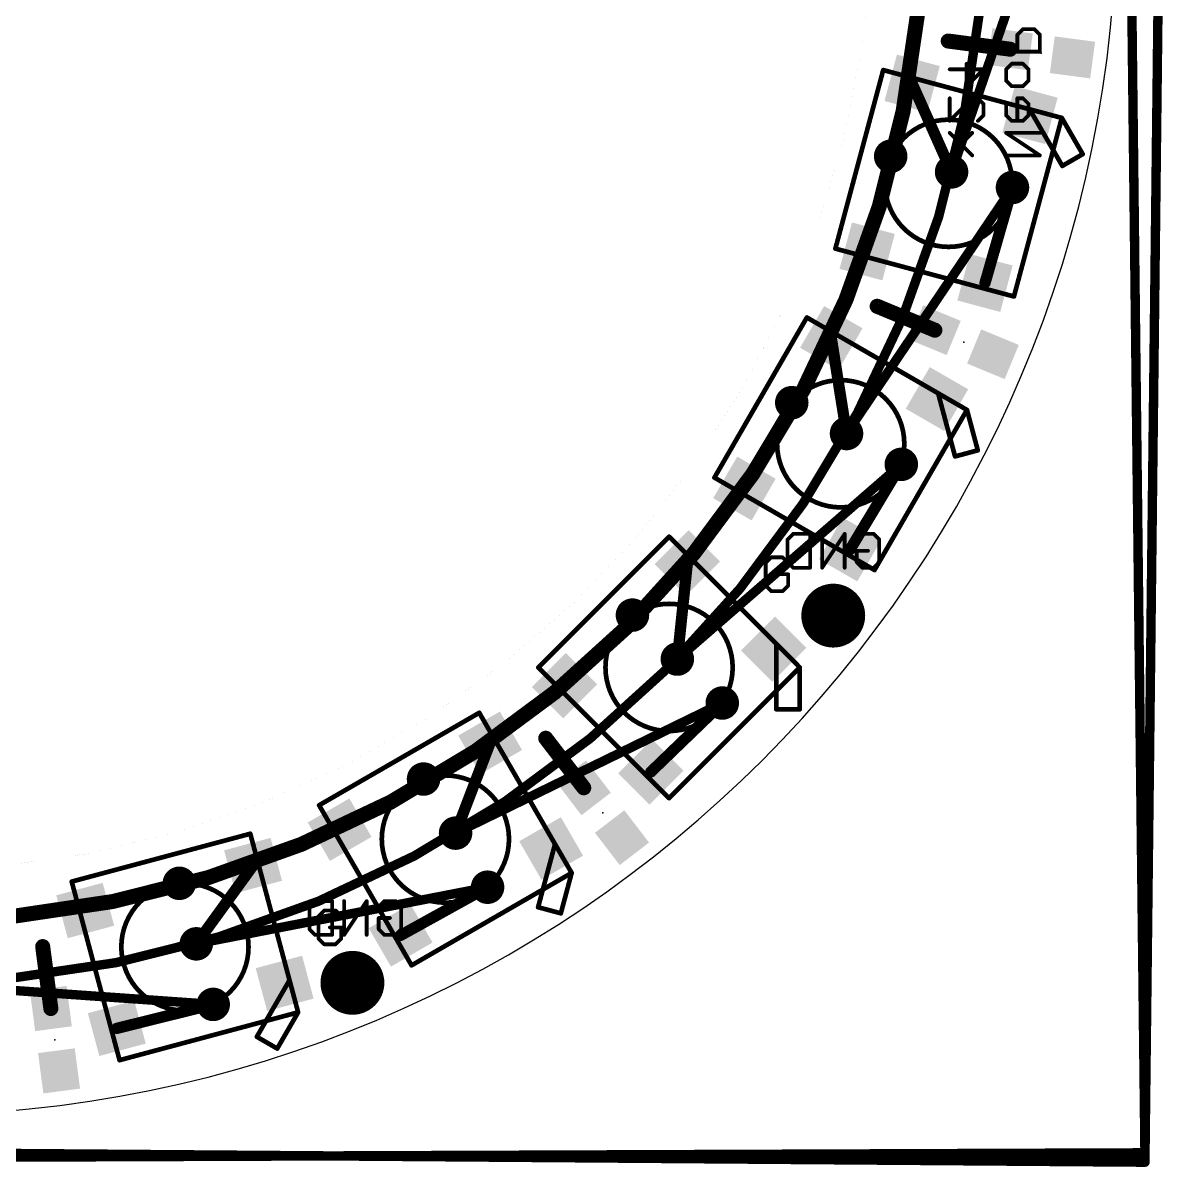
# Model space of a CAD drawing. Extents: x -33.4 to 34.4, y -34.2 to 33.7.
# Drawn here: x 3.18 to 34.42, y -34.16 to -3.23 of the extents above; entities that cross this region are included whole.
import ezdxf

# ---------------------------------------------------------------- set-up
doc = ezdxf.new("R2010")
doc.units = 0
for name, color, linetype in [('1', 22, 'CONTINUOUS'), ('16', 175, 'CONTINUOUS'), ('17', 82, 'CONTINUOUS'), ('18', 82, 'CONTINUOUS'), ('20', 7, 'CONTINUOUS'), ('21', 2, 'CONTINUOUS'), ('22', 6, 'CONTINUOUS'), ('23', 7, 'CONTINUOUS')]:
    doc.layers.add(name, color=color, linetype=linetype)

# ---------------------------------------------------------------- blocks, each defined once
blk = doc.blocks.new('RECT')
blk.add_solid([(-0.5, -0.5), (0.5, -0.5), (-0.5, 0.5), (0.5, 0.5)])
blk = doc.blocks.new('ROUNDP')
at = {"const_width": 0.5}
blk.add_lwpolyline([(0, -0.25, 1), (0, 0.25, 1), (0, -0.25)], format="xyb", dxfattribs=at)
blk = doc.blocks.new('ROUNDV')
at = {"const_width": 0.5}
blk.add_lwpolyline([(0, -0.25, 1), (0, 0.25, 1), (0, -0.25)], format="xyb", dxfattribs=at)

msp = doc.modelspace()

# ---------------------------------------------------------------- linework, layer by layer
at = {"layer": '1'}
for points, const_width in [([(33.528, -34.036), (32.766, 32.766)], 0.254), ([(28.2047, -3.7132), (28.9601, -3.8128)], 0.4064), ([(28.9601, -3.8128), (29.8801, -3.9337)], 0.4064), ([(27.229, -4.8631), (28.2956, -7.252)], 0.3048), ([(29.2001, -10.257), (29.9423, -7.6738)], 0.3048), ([(26.2827, -10.8867), (26.9865, -11.1783)], 0.4064), ([(26.9865, -11.1783), (27.8438, -11.5332)], 0.4064), ([(25.0427, -11.7448), (25.4544, -14.3281)], 0.3048), ([(25.5506, -17.4652), (26.9359, -15.162)], 0.3048), ([(21.1495, -17.8261), (20.8785, -20.428)], 0.3048), ([(20.1595, -23.4829), (22.0937, -21.6169)], 0.3048), ([(17.318, -22.5694), (17.782, -23.1739)], 0.4064), ([(15.8152, -22.6927), (14.8801, -25.1358)], 0.3048), ([(17.782, -23.1739), (18.3469, -23.9101)], 0.4064), ([(7.8674, -28.1305), (9.4029, -26.0126)], 0.3048), ([(13.3948, -27.9006), (15.746, -26.5986)], 0.3048), ([(3.7132, -28.2047), (3.8128, -28.9601)], 0.4064), ([(3.8128, -28.9601), (3.9337, -29.8801)], 0.4064), ([(5.7172, -30.4166), (8.3254, -29.7678)], 0.3048), ([(-32.258, -33.528), (33.528, -34.036)], 0.254)]:
    msp.add_lwpolyline(points, dxfattribs=dict(at, const_width=const_width))
for points, const_width in [([(0, -29.2, 0.4142), (29.2, 0)], 0.254), ([(28.2179, -3.6125, 1), (28.1914, -3.814)], 0.2032), ([(28.9733, -3.7121, 1), (28.9468, -3.9135)], 0.2032), ([(28.9468, -3.9135, 1), (28.9733, -3.7121)], 0.2032), ([(29.8669, -4.0345, 1), (29.8933, -3.833)], 0.2032), ([(27.2986, -4.832, 1), (27.1594, -4.8941)], 0.1524), ([(28.226, -7.283, 1), (28.3652, -7.2209)], 0.1524), ([(30.0155, -7.6949, 1), (29.869, -7.6528)], 0.1524), ([(29.1269, -10.236, 1), (29.2734, -10.2781)], 0.1524), ([(26.3215, -10.7928, 1), (26.2438, -10.9806)], 0.2032), ([(27.0253, -11.0844, 1), (26.9476, -11.2722)], 0.2032), ([(26.9476, -11.2722, 1), (27.0254, -11.0844)], 0.2032), ([(27.8049, -11.6271, 1), (27.8827, -11.4393)], 0.2032), ([(25.1179, -11.7328, 1), (24.9674, -11.7568)], 0.1524), ([(25.3791, -14.3401, 1), (25.5296, -14.3161)], 0.1524), ([(27.0012, -15.2013, 1), (26.8706, -15.1227)], 0.1524), ([(25.4853, -17.4259, 1), (25.6159, -17.5044)], 0.1524), ([(21.2253, -17.834, 1), (21.0737, -17.8182)], 0.1524), ([(20.8028, -20.4201, 1), (20.9543, -20.4358)], 0.1524), ([(22.1466, -21.6718, 1), (22.0408, -21.5621)], 0.1524), ([(17.3986, -22.5076, 1), (17.2374, -22.6313)], 0.2032), ([(15.8863, -22.7199, 1), (15.744, -22.6654)], 0.1524), ([(17.8626, -23.1121, 1), (17.7014, -23.2358)], 0.2032), ([(17.7014, -23.2358, 1), (17.8626, -23.1121)], 0.2032), ([(20.1066, -23.4281, 1), (20.2125, -23.5378)], 0.1524), ([(18.2663, -23.9719, 1), (18.4275, -23.8482)], 0.2032), ([(14.8089, -25.1086, 1), (14.9512, -25.1631)], 0.1524), ([(9.4646, -26.0573, 1), (9.3412, -25.9678)], 0.1524), ([(15.7829, -26.6653, 1), (15.7091, -26.532)], 0.1524), ([(13.3579, -27.8339, 1), (13.4318, -27.9672)], 0.1524), ([(3.814, -28.1914, 1), (3.6125, -28.2179)], 0.2032), ([(7.8057, -28.0858, 1), (7.9291, -28.1752)], 0.1524), ([(3.9135, -28.9468, 1), (3.7121, -28.9733)], 0.2032), ([(3.7121, -28.9733, 1), (3.9135, -28.9468)], 0.2032), ([(8.3438, -29.8417, 1), (8.307, -29.6938)], 0.1524), ([(3.833, -29.8933, 1), (4.0345, -29.8669)], 0.2032), ([(5.6988, -30.3426, 1), (5.7356, -30.4905)], 0.1524), ([(33.4645, -34.0367, 1), (33.5915, -34.0353)], 0.127), ([(33.5275, -34.0995, 1), (33.5285, -33.9725)], 0.127)]:
    msp.add_lwpolyline(points, format="xyb", dxfattribs=dict(at, const_width=const_width))
at = {"layer": '16', "const_width": 0.254}
for points in [[(33.528, -33.782), (34.29, 33.528)], [(30.9082, 0.3371), (28.2956, -7.252)], [(29.9423, -7.6738), (25.4544, -14.3281)], [(26.9359, -15.162), (20.8785, -20.428)], [(22.0937, -21.6169), (14.8801, -25.1358)], [(15.746, -26.5986), (7.8674, -28.1305)], [(8.3254, -29.7678), (0.3185, -29.2082)], [(-33.274, -34.036), (33.528, -33.782)]]:
    msp.add_lwpolyline(points, dxfattribs=at)
at = {"layer": '16'}
for points, const_width in [([(0.3, -27.5085, 0.4142), (27.5085, -0.3)], 0.4064), ([(28.2356, -7.2313, 1), (28.3556, -7.2726)], 0.127), ([(29.9949, -7.7094, 1), (29.8896, -7.6383)], 0.127), ([(25.4017, -14.2926, 1), (25.507, -14.3636)], 0.127), ([(26.9776, -15.2099, 1), (26.8943, -15.1141)], 0.127), ([(20.8369, -20.38, 1), (20.9202, -20.4759)], 0.127), ([(22.1215, -21.674, 1), (22.0658, -21.5599)], 0.127), ([(14.8522, -25.0788, 1), (14.9079, -25.1929)], 0.127), ([(15.7581, -26.661, 1), (15.7338, -26.5363)], 0.127), ([(7.8553, -28.0682, 1), (7.8795, -28.1928)], 0.127), ([(8.3209, -29.8311, 1), (8.3298, -29.7044)], 0.127), ([(33.4645, -33.7813, 1), (33.5915, -33.7827)], 0.127), ([(33.5282, -33.8455, 1), (33.5278, -33.7185)], 0.127)]:
    msp.add_lwpolyline(points, format="xyb", dxfattribs=dict(at, const_width=const_width))
at = {"layer": '20', "const_width": 0.0003}
msp.add_lwpolyline([(0, -26.162, 1), (0, 26.162, 1), (0, -26.162)], format="xyb", dxfattribs=at)
at = {"layer": '20'}
msp.add_arc((0, 0), 32.766, 270, 0, dxfattribs=at)
at = {"layer": '21'}
for points, const_width in [([(25.1527, -9.3278), (26.4468, -4.4982)], 0.127), ([(26.4468, -4.4982), (30.4071, -5.5594)], 0.127), ([(30.4071, -5.5594), (31.2764, -5.7923)], 0.127), ([(30.4071, -5.5594), (31.0435, -6.6616)], 0.127), ([(31.2764, -5.7923), (31.0435, -6.6616)], 0.127), ([(31.8421, -6.7721), (31.2764, -5.7923)], 0.127), ([(31.0435, -6.6616), (29.9823, -10.6219)], 0.127), ([(31.0435, -6.6616), (31.291, -7.0903)], 0.127), ([(31.291, -7.0903), (31.8421, -6.7721)], 0.127), ([(29.9823, -10.6219), (25.1527, -9.3278)], 0.127), ([(21.8816, -15.5201), (24.3816, -11.1899)], 0.127), ([(24.3816, -11.1899), (27.9323, -13.2399)], 0.127), ([(27.9323, -13.2399), (28.7117, -13.6899)], 0.127), ([(27.9323, -13.2399), (28.2617, -14.4694)], 0.127), ([(28.7117, -13.6899), (28.2617, -14.4694)], 0.127), ([(29.0045, -14.7828), (28.7117, -13.6899)], 0.127), ([(28.2617, -14.4694), (26.2117, -18.0201)], 0.127), ([(28.2617, -14.4694), (28.3898, -14.9475)], 0.127), ([(28.3898, -14.9475), (29.0045, -14.7828)], 0.127), ([(26.2117, -18.0201), (21.8816, -15.5201)], 0.127), ([(17.119, -20.6545), (20.6545, -17.119)], 0.127), ([(20.6545, -17.119), (23.5537, -20.0181)], 0.127), ([(23.4189, -17.6776), (23.2664, -17.8301)], 0.1016), ([(23.2664, -17.8301), (23.2664, -18.4403)], 0.1016), ([(23.724, -17.6776), (23.4189, -17.6776)], 0.1016), ([(23.8765, -17.8301), (23.724, -17.6776)], 0.1016), ([(23.8765, -18.1352), (23.5715, -18.1352)], 0.1016), ([(23.8765, -18.4403), (23.8765, -18.1352)], 0.1016), ([(23.2664, -18.4403), (23.4189, -18.5928)], 0.1016), ([(23.724, -18.5928), (23.8765, -18.4403)], 0.1016), ([(23.4189, -18.5928), (23.724, -18.5928)], 0.1016), ([(23.5537, -20.0181), (24.19, -20.6545)], 0.127), ([(23.5537, -20.0181), (23.5537, -21.2909)], 0.127), ([(20.6545, -24.19), (17.119, -20.6545)], 0.127), ([(24.19, -20.6545), (23.5537, -21.2909)], 0.127), ([(24.19, -21.7859), (24.19, -20.6545)], 0.127), ([(23.5537, -21.2909), (20.6545, -24.19)], 0.127), ([(23.5537, -21.2909), (23.5537, -21.7859)], 0.127), ([(11.1899, -24.3816), (15.5201, -21.8816)], 0.127), ([(15.5201, -21.8816), (17.5701, -25.4323)], 0.127), ([(23.5537, -21.7859), (24.19, -21.7859)], 0.127), ([(13.6899, -28.7117), (11.1899, -24.3816)], 0.127), ([(4.4982, -26.4468), (9.3278, -25.1527)], 0.127), ([(9.3278, -25.1527), (10.389, -29.113)], 0.127), ([(17.5701, -25.4323), (17.2406, -26.6617)], 0.127), ([(17.5701, -25.4323), (18.0201, -26.2117)], 0.127), ([(18.0201, -26.2117), (17.2406, -26.6617)], 0.127), ([(17.7272, -27.3045), (18.0201, -26.2117)], 0.127), ([(5.7923, -31.2764), (4.4982, -26.4468)], 0.127), ([(17.2406, -26.6617), (13.6899, -28.7117)], 0.127), ([(17.2406, -26.6617), (17.1125, -27.1398)], 0.127), ([(17.1125, -27.1398), (17.7272, -27.3045)], 0.127), ([(11.3285, -27.228), (11.176, -27.3806)], 0.1016), ([(11.176, -27.3806), (11.176, -27.9907)], 0.1016), ([(11.6336, -27.228), (11.3285, -27.228)], 0.1016), ([(11.7861, -27.3806), (11.6336, -27.228)], 0.1016), ([(11.7861, -27.6856), (11.4811, -27.6856)], 0.1016), ([(11.7861, -27.9907), (11.7861, -27.6856)], 0.1016), ([(11.176, -27.9907), (11.3285, -28.1432)], 0.1016), ([(11.3285, -28.1432), (11.6336, -28.1432)], 0.1016), ([(11.6336, -28.1432), (11.7861, -27.9907)], 0.1016), ([(10.389, -29.113), (9.7526, -30.2153)], 0.127), ([(10.389, -29.113), (10.6219, -29.9823)], 0.127), ([(10.6219, -29.9823), (9.7526, -30.2153)], 0.127), ([(10.0562, -30.9621), (10.6219, -29.9823)], 0.127), ([(9.7526, -30.2153), (5.7923, -31.2764)], 0.127), ([(9.7526, -30.2153), (9.5051, -30.6439)], 0.127), ([(9.5051, -30.6439), (10.0562, -30.9621)], 0.127)]:
    msp.add_lwpolyline(points, dxfattribs=dict(at, const_width=const_width))
for points, const_width in [([(26.455, -4.4675, 1), (26.4386, -4.5289)], 0.0635), ([(26.4775, -4.5064, 1), (26.4161, -4.49)], 0.0635), ([(30.4153, -5.5287, 1), (30.3989, -5.59)], 0.0635), ([(30.4346, -5.5435, 1), (30.3796, -5.5752)], 0.0635), ([(30.3989, -5.59, 1), (30.4153, -5.5287)], 0.0635), ([(28.2146, -9.2805, 1), (28.2146, -5.8396, 1), (28.2146, -9.2805)], 0.127), ([(31.3039, -5.7764, 1), (31.2489, -5.8082)], 0.0635), ([(31.3071, -5.8005, 1), (31.2458, -5.7841)], 0.0635), ([(31.2682, -5.823, 1), (31.2847, -5.7616)], 0.0635), ([(31.071, -6.6457, 1), (31.016, -6.6775)], 0.0635), ([(31.0128, -6.6534, 1), (31.0742, -6.6698)], 0.0635), ([(31.0742, -6.6698, 1), (31.0128, -6.6534)], 0.0635), ([(31.016, -6.6775, 1), (31.071, -6.6457)], 0.0635), ([(31.8146, -6.788, 1), (31.8696, -6.7562)], 0.0635), ([(31.858, -6.7996, 1), (31.8262, -6.7446)], 0.0635), ([(31.2751, -7.0628, 1), (31.3069, -7.1178)], 0.0635), ([(31.2635, -7.1062, 1), (31.3185, -7.0744)], 0.0635), ([(25.1609, -9.2972, 1), (25.1445, -9.3585)], 0.0635), ([(25.122, -9.3196, 1), (25.1834, -9.336)], 0.0635), ([(29.9517, -10.6137, 1), (30.013, -10.6301)], 0.0635), ([(29.9741, -10.6526, 1), (29.9906, -10.5912)], 0.0635), ([(24.3974, -11.1624, 1), (24.3657, -11.2174)], 0.0635), ([(24.4091, -11.2058, 1), (24.3541, -11.1741)], 0.0635), ([(25.2966, -16.3255, 1), (25.2966, -12.8845, 1), (25.2966, -16.3255)], 0.127), ([(27.9481, -13.2124, 1), (27.9164, -13.2674)], 0.0635), ([(27.9629, -13.2317, 1), (27.9016, -13.2482)], 0.0635), ([(27.9164, -13.2674, 1), (27.9481, -13.2124)], 0.0635), ([(28.7424, -13.6817, 1), (28.681, -13.6982)], 0.0635), ([(28.7392, -13.7058, 1), (28.6842, -13.6741)], 0.0635), ([(28.6958, -13.7174, 1), (28.7276, -13.6624)], 0.0635), ([(28.2924, -14.4611, 1), (28.231, -14.4776)], 0.0635), ([(28.2342, -14.4535, 1), (28.2892, -14.4852)], 0.0635), ([(28.231, -14.4776, 1), (28.2924, -14.4611)], 0.0635), ([(28.2892, -14.4852, 1), (28.2342, -14.4535)], 0.0635), ([(28.3816, -14.9168, 1), (28.398, -14.9781)], 0.0635), ([(28.3591, -14.9557, 1), (28.4205, -14.9392)], 0.0635), ([(28.9738, -14.791, 1), (29.0352, -14.7745)], 0.0635), ([(29.0127, -14.8134, 1), (28.9963, -14.7521)], 0.0635), ([(21.8974, -15.4926, 1), (21.8657, -15.5476)], 0.0635), ([(21.8541, -15.5042, 1), (21.9091, -15.5359)], 0.0635), ([(20.677, -17.0965, 1), (20.6321, -17.1414)], 0.0635), ([(20.677, -17.1414, 1), (20.6321, -17.0965)], 0.0635), ([(23.2918, -17.8301, 1), (23.241, -17.8301)], 0.0508), ([(23.2484, -17.8122, 1), (23.2844, -17.8481)], 0.0508), ([(23.4189, -17.6522, 1), (23.4189, -17.703)], 0.0508), ([(23.4369, -17.6956, 1), (23.401, -17.6597)], 0.0508), ([(23.742, -17.6597, 1), (23.706, -17.6956)], 0.0508), ([(23.724, -17.703, 1), (23.724, -17.6522)], 0.0508), ([(23.8586, -17.8481, 1), (23.8945, -17.8122)], 0.0508), ([(23.5715, -18.1098, 1), (23.5715, -18.1606)], 0.0508), ([(23.9019, -18.1352, 1), (23.8511, -18.1352)], 0.0508), ([(23.8765, -18.1606, 1), (23.8765, -18.1098)], 0.0508), ([(26.1842, -18.0042, 1), (26.2392, -18.0359)], 0.0635), ([(26.1958, -18.0476, 1), (26.2276, -17.9926)], 0.0635), ([(23.2844, -18.4223, 1), (23.2484, -18.4582)], 0.0508), ([(23.241, -18.4403, 1), (23.2918, -18.4403)], 0.0508), ([(23.8511, -18.4403, 1), (23.9019, -18.4403)], 0.0508), ([(23.8945, -18.4582, 1), (23.8586, -18.4223)], 0.0508), ([(23.4189, -18.5674, 1), (23.4189, -18.6182)], 0.0508), ([(23.401, -18.6108, 1), (23.4369, -18.5748)], 0.0508), ([(23.706, -18.5748, 1), (23.742, -18.6108)], 0.0508), ([(23.724, -18.6182, 1), (23.724, -18.5674)], 0.0508), ([(20.6545, -22.375, 1), (20.6545, -18.9341, 1), (20.6545, -22.375)], 0.127), ([(23.5854, -20.0181, 1), (23.5219, -20.0181)], 0.0635), ([(23.5761, -19.9957, 1), (23.5312, -20.0406)], 0.0635), ([(23.5312, -20.0406, 1), (23.5761, -19.9957)], 0.0635), ([(17.1414, -20.6321, 1), (17.0965, -20.677)], 0.0635), ([(17.0965, -20.6321, 1), (17.1414, -20.677)], 0.0635), ([(24.2218, -20.6545, 1), (24.1583, -20.6545)], 0.0635), ([(24.2125, -20.677, 1), (24.1676, -20.6321)], 0.0635), ([(24.1676, -20.677, 1), (24.2125, -20.6321)], 0.0635), ([(23.5854, -21.2909, 1), (23.5219, -21.2909)], 0.0635), ([(23.5312, -21.2685, 1), (23.5761, -21.3134)], 0.0635), ([(23.5761, -21.3134, 1), (23.5312, -21.2685)], 0.0635), ([(23.5219, -21.2909, 1), (23.5854, -21.2909)], 0.0635), ([(15.5476, -21.8657, 1), (15.4926, -21.8974)], 0.0635), ([(15.5359, -21.9091, 1), (15.5042, -21.8541)], 0.0635), ([(23.5219, -21.7859, 1), (23.5854, -21.7859)], 0.0635), ([(23.5537, -21.7541, 1), (23.5537, -21.8176)], 0.0635), ([(24.1583, -21.7859, 1), (24.2218, -21.7859)], 0.0635), ([(24.19, -21.8176, 1), (24.19, -21.7541)], 0.0635), ([(14.605, -27.0171, 1), (14.605, -23.5762, 1), (14.605, -27.0171)], 0.127), ([(11.2174, -24.3657, 1), (11.1624, -24.3974)], 0.0635), ([(11.1741, -24.3541, 1), (11.2058, -24.4091)], 0.0635), ([(20.6321, -24.1676, 1), (20.677, -24.2125)], 0.0635), ([(20.6321, -24.2125, 1), (20.677, -24.1676)], 0.0635), ([(9.3585, -25.1445, 1), (9.2972, -25.1609)], 0.0635), ([(9.336, -25.1834, 1), (9.3196, -25.122)], 0.0635), ([(17.5976, -25.4164, 1), (17.5426, -25.4481)], 0.0635), ([(17.6007, -25.4405, 1), (17.5394, -25.424)], 0.0635), ([(17.5426, -25.4481, 1), (17.5976, -25.4164)], 0.0635), ([(18.0507, -26.2199, 1), (17.9894, -26.2035)], 0.0635), ([(17.9926, -26.2276, 1), (18.0476, -26.1958)], 0.0635), ([(18.0359, -26.2392, 1), (18.0042, -26.1842)], 0.0635), ([(4.5289, -26.4386, 1), (4.4675, -26.455)], 0.0635), ([(4.49, -26.4161, 1), (4.5064, -26.4775)], 0.0635), ([(7.5601, -29.935, 1), (7.5601, -26.4941, 1), (7.5601, -29.935)], 0.127), ([(17.2248, -26.6342, 1), (17.2565, -26.6892)], 0.0635), ([(17.21, -26.6535, 1), (17.2713, -26.6699)], 0.0635), ([(17.2713, -26.6699, 1), (17.21, -26.6535)], 0.0635), ([(17.2565, -26.6892, 1), (17.2248, -26.6342)], 0.0635), ([(17.1207, -27.1091, 1), (17.1043, -27.1705)], 0.0635), ([(17.0819, -27.1316, 1), (17.1432, -27.148)], 0.0635), ([(11.2014, -27.3806, 1), (11.1506, -27.3806)], 0.0508), ([(11.158, -27.3626, 1), (11.194, -27.3985)], 0.0508), ([(11.3285, -27.2026, 1), (11.3285, -27.2534)], 0.0508), ([(11.3465, -27.246, 1), (11.3106, -27.2101)], 0.0508), ([(11.6516, -27.2101, 1), (11.6156, -27.246)], 0.0508), ([(11.6336, -27.2534, 1), (11.6336, -27.2026)], 0.0508), ([(11.7682, -27.3985, 1), (11.8041, -27.3626)], 0.0508), ([(17.6966, -27.2963, 1), (17.7579, -27.3127)], 0.0635), ([(17.719, -27.3352, 1), (17.7355, -27.2738)], 0.0635), ([(11.4811, -27.6602, 1), (11.4811, -27.711)], 0.0508), ([(11.8115, -27.6856, 1), (11.7607, -27.6856)], 0.0508), ([(11.7861, -27.711, 1), (11.7861, -27.6602)], 0.0508), ([(11.194, -27.9727, 1), (11.158, -28.0086)], 0.0508), ([(11.1506, -27.9907, 1), (11.2014, -27.9907)], 0.0508), ([(11.3285, -28.1178, 1), (11.3285, -28.1686)], 0.0508), ([(11.3106, -28.1612, 1), (11.3465, -28.1252)], 0.0508), ([(11.6156, -28.1252, 1), (11.6516, -28.1612)], 0.0508), ([(11.6336, -28.1686, 1), (11.6336, -28.1178)], 0.0508), ([(11.7607, -27.9907, 1), (11.8115, -27.9907)], 0.0508), ([(11.8041, -28.0086, 1), (11.7682, -27.9727)], 0.0508), ([(13.6741, -28.6842, 1), (13.7058, -28.7392)], 0.0635), ([(13.6624, -28.7276, 1), (13.7174, -28.6958)], 0.0635), ([(10.4196, -29.1048, 1), (10.3583, -29.1212)], 0.0635), ([(10.3583, -29.1212, 1), (10.4196, -29.1048)], 0.0635), ([(10.4165, -29.1289, 1), (10.3615, -29.0971)], 0.0635), ([(10.5912, -29.9906, 1), (10.6526, -29.9741)], 0.0635), ([(10.6494, -29.9982, 1), (10.5944, -29.9665)], 0.0635), ([(10.6301, -30.013, 1), (10.6137, -29.9517)], 0.0635), ([(9.7444, -30.1846, 1), (9.7608, -30.2459)], 0.0635), ([(9.7251, -30.1994, 1), (9.7801, -30.2312)], 0.0635), ([(9.7801, -30.2312, 1), (9.7251, -30.1994)], 0.0635), ([(9.7608, -30.2459, 1), (9.7444, -30.1846)], 0.0635), ([(9.521, -30.6164, 1), (9.4892, -30.6714)], 0.0635), ([(9.4776, -30.6281, 1), (9.5326, -30.6598)], 0.0635), ([(10.0287, -30.9463, 1), (10.0837, -30.978)], 0.0635), ([(10.0404, -30.9896, 1), (10.0721, -30.9346)], 0.0635), ([(5.7841, -31.2458, 1), (5.8005, -31.3071)], 0.0635), ([(5.7616, -31.2847, 1), (5.823, -31.2682)], 0.0635)]:
    msp.add_lwpolyline(points, format="xyb", dxfattribs=dict(at, const_width=const_width))
at = {"layer": '22', "const_width": 0.1016}
for points in [[(30.2264, -3.3905), (30.0739, -3.5431)], [(30.5315, -3.3905), (30.2264, -3.3905)], [(30.684, -3.5431), (30.5315, -3.3905)], [(30.0739, -3.5431), (30.0739, -4.0006)], [(30.684, -4.0006), (30.684, -3.5431)], [(29.7688, -4.0006), (30.684, -4.0006)], [(28.7024, -4.9362), (28.7024, -4.326)], [(29.7688, -4.4786), (29.9213, -4.326)], [(29.9213, -4.326), (30.2264, -4.326)], [(30.2264, -4.326), (30.3789, -4.4786)], [(28.2448, -4.4786), (29.16, -4.4786)], [(29.16, -4.4786), (28.7024, -4.9362)], [(29.7688, -4.7836), (29.7688, -4.4786)], [(30.3789, -4.4786), (30.3789, -4.7836)], [(29.9213, -4.9362), (29.7688, -4.7836)], [(30.2264, -4.9362), (29.9213, -4.9362)], [(30.3789, -4.7836), (30.2264, -4.9362)], [(28.2448, -5.2616), (28.2448, -5.8717)], [(28.2448, -5.8717), (28.8549, -5.2616)], [(28.8549, -5.2616), (29.0075, -5.2616)], [(29.0075, -5.2616), (29.16, -5.4141)], [(30.2264, -5.2616), (30.0739, -5.2616)], [(30.0739, -5.2616), (30.0739, -5.8717)], [(30.3789, -5.4141), (30.2264, -5.2616)], [(29.16, -5.4141), (29.16, -5.7192)], [(29.7688, -5.4141), (29.7688, -5.7192)], [(30.3789, -5.7192), (30.3789, -5.4141)], [(29.16, -5.7192), (29.0075, -5.8717)], [(29.7688, -5.7192), (29.9213, -5.8717)], [(29.9213, -5.8717), (30.2264, -5.8717)], [(30.2264, -5.8717), (30.3789, -5.7192)], [(28.8549, -6.8072), (28.2448, -6.1971)], [(28.2448, -6.8072), (28.8549, -6.1971)], [(30.684, -6.8072), (29.7688, -6.1971)], [(29.7688, -6.1971), (30.684, -6.1971)], [(29.7688, -6.8072), (30.684, -6.8072)], [(23.8586, -17.1952), (24.0112, -17.0426)], [(23.8586, -17.8053), (23.8586, -17.1952)], [(24.0112, -17.0426), (24.4688, -17.0426)], [(24.4688, -17.0426), (24.4688, -17.9578)], [(25.4043, -17.0426), (24.7942, -17.9578)], [(24.7942, -17.9578), (24.7942, -17.0426)], [(25.4043, -17.9578), (25.4043, -17.0426)], [(25.7297, -17.1952), (25.8822, -17.0426)], [(25.8822, -17.0426), (26.1873, -17.0426)], [(26.1873, -17.0426), (26.3398, -17.1952)], [(26.3398, -17.1952), (26.3398, -17.8053)], [(25.7297, -17.8053), (25.7297, -17.5002)], [(25.7297, -17.5002), (26.0347, -17.5002)], [(24.0112, -17.9578), (23.8586, -17.8053)], [(25.8822, -17.9578), (25.7297, -17.8053)], [(26.3398, -17.8053), (26.1873, -17.9578)], [(24.4688, -17.9578), (24.0112, -17.9578)], [(26.1873, -17.9578), (25.8822, -17.9578)], [(10.93, -27.1266), (11.0826, -26.974)], [(10.93, -27.7367), (10.93, -27.1266)], [(11.0826, -26.974), (11.5402, -26.974)], [(11.5402, -26.974), (11.5402, -27.8892)], [(12.4757, -26.974), (11.8656, -27.8892)], [(11.8656, -27.8892), (11.8656, -26.974)], [(12.4757, -27.8892), (12.4757, -26.974)], [(12.8011, -27.1266), (12.9536, -26.974)], [(12.9536, -26.974), (13.2587, -26.974)], [(13.2587, -26.974), (13.4112, -27.1266)], [(13.4112, -27.1266), (13.4112, -27.7367)], [(12.8011, -27.7367), (12.8011, -27.4316)], [(12.8011, -27.4316), (13.1061, -27.4316)], [(11.0826, -27.8892), (10.93, -27.7367)], [(12.9536, -27.8892), (12.8011, -27.7367)], [(13.4112, -27.7367), (13.2587, -27.8892)], [(11.5402, -27.8892), (11.0826, -27.8892)], [(13.2587, -27.8892), (12.9536, -27.8892)]]:
    msp.add_lwpolyline(points, dxfattribs=at)
at = {"layer": '22', "const_width": 0.0508}
for points in [[(30.2264, -3.3651, 1), (30.2264, -3.4159)], [(30.2444, -3.4085, 1), (30.2084, -3.3726)], [(30.5494, -3.3726, 1), (30.5135, -3.4085)], [(30.5315, -3.4159, 1), (30.5315, -3.3651)], [(30.0993, -3.5431, 1), (30.0485, -3.5431)], [(30.0559, -3.5251, 1), (30.0918, -3.561)], [(30.7094, -3.5431, 1), (30.6586, -3.5431)], [(30.666, -3.561, 1), (30.7019, -3.5251)], [(29.7688, -3.9752, 1), (29.7688, -4.026)], [(30.0485, -4.0006, 1), (30.0993, -4.0006)], [(30.6586, -4.0006, 1), (30.7094, -4.0006)], [(30.684, -4.026, 1), (30.684, -3.9752)], [(28.7278, -4.326, 1), (28.677, -4.326)], [(29.9213, -4.3006, 1), (29.9213, -4.3514)], [(29.9393, -4.344, 1), (29.9034, -4.3081)], [(30.2444, -4.3081, 1), (30.2084, -4.344)], [(30.2264, -4.3514, 1), (30.2264, -4.3006)], [(28.2448, -4.4532, 1), (28.2448, -4.504)], [(29.1779, -4.4965, 1), (29.142, -4.4606)], [(29.16, -4.504, 1), (29.16, -4.4532)], [(29.7942, -4.4786, 1), (29.7434, -4.4786)], [(29.7508, -4.4606, 1), (29.7868, -4.4965)], [(30.4043, -4.4786, 1), (30.3535, -4.4786)], [(30.361, -4.4965, 1), (30.3969, -4.4606)], [(28.6844, -4.9182, 1), (28.7204, -4.9541)], [(28.677, -4.9362, 1), (28.7278, -4.9362)], [(29.7868, -4.7657, 1), (29.7508, -4.8016)], [(29.7434, -4.7836, 1), (29.7942, -4.7836)], [(29.9213, -4.9108, 1), (29.9213, -4.9616)], [(29.9034, -4.9541, 1), (29.9393, -4.9182)], [(30.2084, -4.9182, 1), (30.2444, -4.9541)], [(30.2264, -4.9616, 1), (30.2264, -4.9108)], [(30.3535, -4.7836, 1), (30.4043, -4.7836)], [(30.3969, -4.8016, 1), (30.361, -4.7657)], [(28.2702, -5.2616, 1), (28.2194, -5.2616)], [(28.8549, -5.2362, 1), (28.8549, -5.287)], [(28.8729, -5.2795, 1), (28.837, -5.2436)], [(29.0254, -5.2436, 1), (28.9895, -5.2795)], [(29.0075, -5.287, 1), (29.0075, -5.2362)], [(30.0739, -5.2362, 1), (30.0739, -5.287)], [(30.0993, -5.2616, 1), (30.0485, -5.2616)], [(30.2444, -5.2436, 1), (30.2084, -5.2795)], [(30.2264, -5.287, 1), (30.2264, -5.2362)], [(29.1854, -5.4141, 1), (29.1346, -5.4141)], [(29.142, -5.4321, 1), (29.1779, -5.3961)], [(29.7942, -5.4141, 1), (29.7434, -5.4141)], [(30.4043, -5.4141, 1), (30.3535, -5.4141)], [(30.361, -5.4321, 1), (30.3969, -5.3961)], [(28.2268, -5.8537, 1), (28.2628, -5.8896)], [(28.2194, -5.8717, 1), (28.2702, -5.8717)], [(28.9895, -5.8537, 1), (29.0254, -5.8896)], [(29.1346, -5.7192, 1), (29.1854, -5.7192)], [(29.1779, -5.7371, 1), (29.142, -5.7012)], [(29.7868, -5.7012, 1), (29.7508, -5.7371)], [(29.7434, -5.7192, 1), (29.7942, -5.7192)], [(29.9213, -5.8463, 1), (29.9213, -5.8971)], [(29.9034, -5.8896, 1), (29.9393, -5.8537)], [(30.0485, -5.8717, 1), (30.0993, -5.8717)], [(30.2084, -5.8537, 1), (30.2444, -5.8896)], [(30.2264, -5.8971, 1), (30.2264, -5.8463)], [(30.3535, -5.7192, 1), (30.4043, -5.7192)], [(30.3969, -5.7371, 1), (30.361, -5.7012)], [(28.2628, -6.1791, 1), (28.2268, -6.215)], [(28.8729, -6.215, 1), (28.837, -6.1791)], [(29.7829, -6.1759, 1), (29.7547, -6.2182)], [(29.7688, -6.1717, 1), (29.7688, -6.2225)], [(30.684, -6.2225, 1), (30.684, -6.1717)], [(28.2268, -6.7892, 1), (28.2628, -6.8252)], [(28.837, -6.8252, 1), (28.8729, -6.7892)], [(29.7688, -6.7818, 1), (29.7688, -6.8326)], [(30.6699, -6.8283, 1), (30.6981, -6.7861)], [(30.684, -6.8326, 1), (30.684, -6.7818)], [(23.884, -17.1952, 1), (23.8332, -17.1952)], [(23.8407, -17.1772, 1), (23.8766, -17.2131)], [(24.0112, -17.0172, 1), (24.0112, -17.068)], [(24.0291, -17.0606, 1), (23.9932, -17.0247)], [(24.4942, -17.0426, 1), (24.4434, -17.0426)], [(24.4688, -17.068, 1), (24.4688, -17.0172)], [(24.8196, -17.0426, 1), (24.7688, -17.0426)], [(25.4297, -17.0426, 1), (25.3789, -17.0426)], [(25.4254, -17.0567, 1), (25.3831, -17.0285)], [(25.7117, -17.1772, 1), (25.7476, -17.2131)], [(25.8822, -17.0172, 1), (25.8822, -17.068)], [(25.9002, -17.0606, 1), (25.8642, -17.0247)], [(26.2052, -17.0247, 1), (26.1693, -17.0606)], [(26.1873, -17.068, 1), (26.1873, -17.0172)], [(26.3652, -17.1952, 1), (26.3144, -17.1952)], [(26.3218, -17.2131, 1), (26.3578, -17.1772)], [(25.7551, -17.5002, 1), (25.7043, -17.5002)], [(25.7297, -17.4748, 1), (25.7297, -17.5256)], [(26.0347, -17.5256, 1), (26.0347, -17.4748)], [(23.8332, -17.8053, 1), (23.884, -17.8053)], [(23.8766, -17.7873, 1), (23.8407, -17.8232)], [(25.7476, -17.7873, 1), (25.7117, -17.8232)], [(25.7043, -17.8053, 1), (25.7551, -17.8053)], [(26.3144, -17.8053, 1), (26.3652, -17.8053)], [(26.3578, -17.8232, 1), (26.3218, -17.7873)], [(24.0112, -17.9324, 1), (24.0112, -17.9832)], [(23.9932, -17.9758, 1), (24.0291, -17.9398)], [(24.4434, -17.9578, 1), (24.4942, -17.9578)], [(24.4688, -17.9832, 1), (24.4688, -17.9324)], [(24.773, -17.9437, 1), (24.8153, -17.9719)], [(24.7688, -17.9578, 1), (24.8196, -17.9578)], [(25.3789, -17.9578, 1), (25.4297, -17.9578)], [(25.8822, -17.9324, 1), (25.8822, -17.9832)], [(25.8642, -17.9758, 1), (25.9002, -17.9398)], [(26.1693, -17.9398, 1), (26.2052, -17.9758)], [(26.1873, -17.9832, 1), (26.1873, -17.9324)], [(10.9554, -27.1266, 1), (10.9046, -27.1266)], [(10.9121, -27.1086, 1), (10.948, -27.1445)], [(11.0826, -26.9486, 1), (11.0826, -26.9994)], [(11.1005, -26.992, 1), (11.0646, -26.9561)], [(11.5656, -26.974, 1), (11.5148, -26.974)], [(11.5402, -26.9994, 1), (11.5402, -26.9486)], [(11.891, -26.974, 1), (11.8402, -26.974)], [(12.5011, -26.974, 1), (12.4503, -26.974)], [(12.4968, -26.9881, 1), (12.4545, -26.9599)], [(12.7831, -27.1086, 1), (12.819, -27.1445)], [(12.9536, -26.9486, 1), (12.9536, -26.9994)], [(12.9716, -26.992, 1), (12.9356, -26.9561)], [(13.2766, -26.9561, 1), (13.2407, -26.992)], [(13.2587, -26.9994, 1), (13.2587, -26.9486)], [(13.4366, -27.1266, 1), (13.3858, -27.1266)], [(13.3932, -27.1445, 1), (13.4292, -27.1086)], [(12.8265, -27.4316, 1), (12.7757, -27.4316)], [(12.8011, -27.4062, 1), (12.8011, -27.457)], [(13.1061, -27.457, 1), (13.1061, -27.4062)], [(10.9046, -27.7367, 1), (10.9554, -27.7367)], [(10.948, -27.7187, 1), (10.9121, -27.7546)], [(12.819, -27.7187, 1), (12.7831, -27.7546)], [(12.7757, -27.7367, 1), (12.8265, -27.7367)], [(13.3858, -27.7367, 1), (13.4366, -27.7367)], [(13.4292, -27.7546, 1), (13.3932, -27.7187)], [(11.0826, -27.8638, 1), (11.0826, -27.9146)], [(11.0646, -27.9072, 1), (11.1005, -27.8712)], [(11.5148, -27.8892, 1), (11.5656, -27.8892)], [(11.5402, -27.9146, 1), (11.5402, -27.8638)], [(11.8444, -27.8751, 1), (11.8867, -27.9033)], [(11.8402, -27.8892, 1), (11.891, -27.8892)], [(12.4503, -27.8892, 1), (12.5011, -27.8892)], [(12.9536, -27.8638, 1), (12.9536, -27.9146)], [(12.9356, -27.9072, 1), (12.9716, -27.8712)], [(13.2407, -27.8712, 1), (13.2766, -27.9072)], [(13.2587, -27.9146, 1), (13.2587, -27.8638)]]:
    msp.add_lwpolyline(points, format="xyb", dxfattribs=at)
at = {"layer": '23'}
for p in [(30.7228, -4.0447), (28.2146, -7.5601), (28.6291, -11.8585), (25.2966, -14.605), (25.0952, -19.2532), (20.6545, -20.6545), (18.8643, -24.5844), (14.605, -25.2966), (7.5601, -28.2146), (12.0904, -29.1846), (4.0447, -30.7228)]:
    msp.add_point(p, dxfattribs=at)

# ---------------------------------------------------------------- block references
at = {"layer": '1', "xscale": 1.1}
for p, rotation in [((29.8801, -3.9337), 352.5), ((31.5656, -4.1556), 352.5), ((27.8438, -11.5332), 337.5), ((29.4144, -12.1838), 337.5), ((18.3469, -23.9101), 307.5), ((19.3818, -25.2588), 307.5), ((3.9337, -29.8801), 277.5), ((4.1556, -31.5656), 277.5)]:
    msp.add_blockref('RECT', p, dxfattribs=dict(at, rotation=rotation))
at = {"layer": '1', "xscale": 1.3, "yscale": 1.2}
for p, rotation in [((27.229, -4.8631), 75), ((30.4166, -5.7172), 75), ((26.0126, -9.4029), 75), ((29.2001, -10.257), 75), ((25.0427, -11.7448), 60), ((27.9006, -13.3948), 60), ((22.6927, -15.8152), 60), ((25.5506, -17.4652), 60), ((21.1495, -17.8261), 45), ((23.4829, -20.1595), 45), ((17.8261, -21.1495), 45), ((15.8152, -22.6927), 30), ((20.1595, -23.4829), 45), ((11.7448, -25.0427), 30), ((17.4652, -25.5506), 30), ((9.4029, -26.0126), 15), ((4.8631, -27.229), 15), ((13.3948, -27.9006), 30), ((10.257, -29.2001), 15), ((5.7172, -30.4166), 15)]:
    msp.add_blockref('RECT', p, dxfattribs=dict(at, rotation=rotation))
at = {"layer": '17', "xscale": 1.7272, "yscale": 1.7272}
for p in [(25.0952, -19.2532), (25.0952, -19.2532), (12.0904, -29.1846), (12.0904, -29.1846)]:
    msp.add_blockref('ROUNDP', p, dxfattribs=at)
at = {"layer": '18', "xscale": 0.9064, "yscale": 0.9064}
for p in [(26.6487, -6.8298), (26.6487, -6.8298), (28.2956, -7.252), (28.2956, -7.252), (29.9423, -7.6738), (29.9423, -7.6738), (23.973, -13.4943), (23.973, -13.4943), (25.4544, -14.3281), (25.4544, -14.3281), (26.9359, -15.162), (26.9359, -15.162), (19.6637, -19.2392), (19.6637, -19.2392), (20.8785, -20.428), (20.8785, -20.428), (22.0937, -21.6169), (22.0937, -21.6169), (14.0139, -23.6728), (14.0139, -23.6728), (14.8801, -25.1358), (14.8801, -25.1358), (7.4094, -26.4935), (7.4094, -26.4935), (15.746, -26.5986), (15.746, -26.5986), (7.8674, -28.1305), (7.8674, -28.1305), (8.3254, -29.7678), (8.3254, -29.7678)]:
    msp.add_blockref('ROUNDV', p, dxfattribs=at)

doc.saveas('drawing.dxf')
